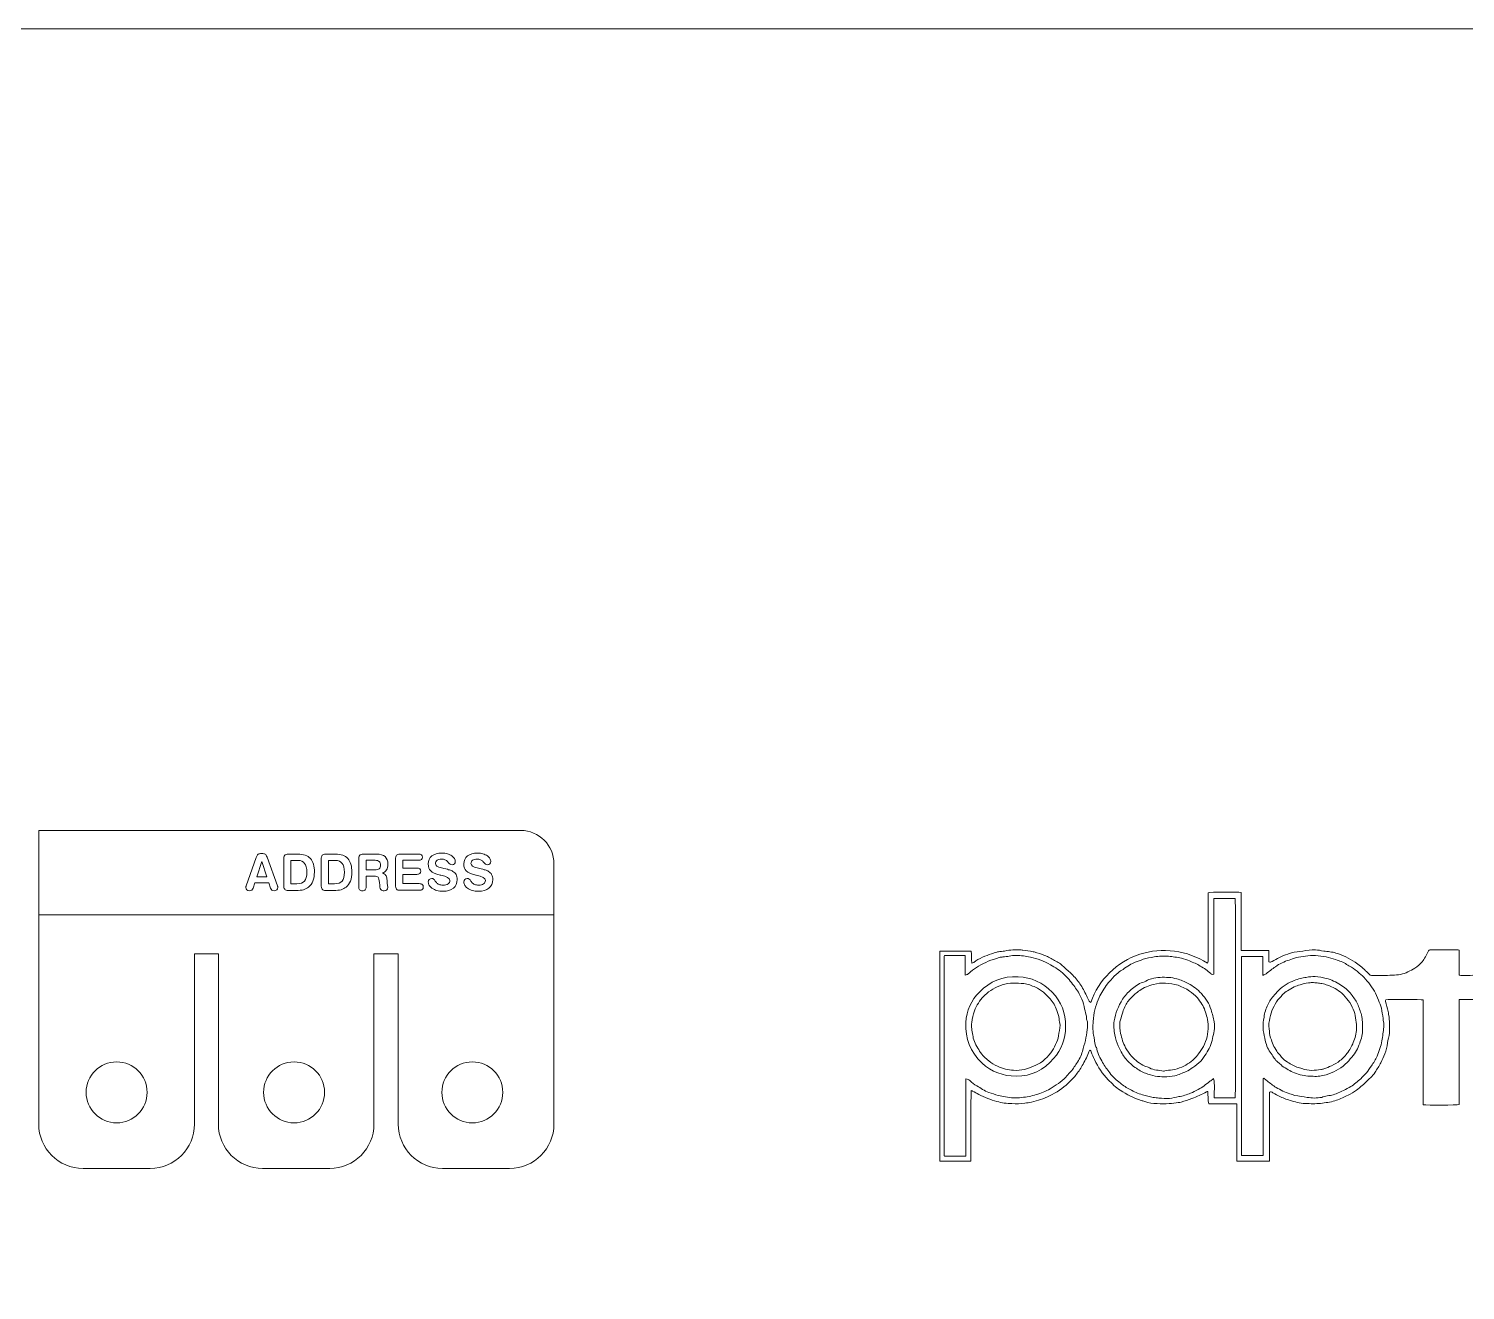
# Model space of a CAD drawing. Extents: x 727 to 1193, y 439 to 641.
# Drawn here: x 974.4 to 1089, y 540 to 640.6 of the extents above; entities that cross this region are included whole.
import ezdxf

# ---------------------------------------------------------------- set-up
doc = ezdxf.new("R2010")
doc.units = 0
doc.header["$MEASUREMENT"] = 0
doc.layers.add('Layer 1 copy', color=7, linetype='Continuous', lineweight=0)

msp = doc.modelspace()

# ---------------------------------------------------------------- linework, layer by layer
at = {"layer": 'Layer 1 copy', "color": 5, "lineweight": 0}
for points in [[(727.46, 439.41), (745.09, 439.41), (745.09, 454.41), (1174.83, 454.41), (1174.83, 439.41), (1192.54, 439.41), (1192.54, 618.5), (1170.33, 640.59), (749.22, 640.59), (727.46, 618.82)], [(993.02, 574.2), (992.62, 572.97), (993.42, 572.97)]]:
    msp.add_lwpolyline(points, close=True, dxfattribs=at)
at = {"layer": 'Layer 1 copy', "color": 7, "lineweight": 0}
msp.add_lwpolyline([(727.46, 439.41), (745.09, 439.41), (745.09, 454.41), (1174.83, 454.41), (1174.83, 439.41), (1192.54, 439.41), (1192.54, 618.5), (1170.33, 640.59), (749.22, 640.59), (727.46, 618.82)], close=True, dxfattribs=at)
for centre in [(981.45, 555.78), (995.6, 555.78), (1009.81, 555.78)]:
    msp.add_circle(centre, 2.43, dxfattribs=at)
at = {"layer": 'Layer 1 copy', "color": 5, "lineweight": 0}
for points, knots in [([(1013.66, 576.66), (1013.66, 576.66), (975.24, 576.66), (975.24, 576.66), (975.24, 576.66), (975.24, 569.94), (975.24, 569.94), (975.24, 569.94), (1016.32, 569.94), (1016.32, 569.94), (1016.32, 569.94), (1016.32, 574), (1016.32, 574), (1016.32, 575.47), (1015.13, 576.66), (1013.66, 576.66)], [0, 0, 0, 0, 1, 1, 1, 2, 2, 2, 3, 3, 3, 4, 4, 4, 5, 5, 5, 5]), ([(992.33, 572.06), (992.3, 571.99), (992.27, 571.94), (992.22, 571.9), (992.17, 571.87), (992.11, 571.85), (992.04, 571.85), (991.95, 571.85), (991.88, 571.87), (991.83, 571.92), (991.78, 571.97), (991.75, 572.03), (991.75, 572.11), (991.75, 572.14), (991.75, 572.16), (991.76, 572.19), (991.76, 572.21), (991.77, 572.24), (991.78, 572.26), (991.78, 572.26), (992.58, 574.51), (992.58, 574.51), (992.63, 574.64), (992.68, 574.73), (992.73, 574.76), (992.79, 574.8), (992.89, 574.82), (993.02, 574.82), (993.15, 574.82), (993.24, 574.8), (993.29, 574.77), (993.35, 574.73), (993.4, 574.65), (993.45, 574.52), (993.45, 574.52), (994.27, 572.26), (994.27, 572.26), (994.28, 572.24), (994.29, 572.21), (994.29, 572.19), (994.29, 572.16), (994.3, 572.14), (994.3, 572.11), (994.3, 572.03), (994.27, 571.97), (994.22, 571.92), (994.16, 571.87), (994.09, 571.85), (994.01, 571.85), (993.93, 571.85), (993.87, 571.87), (993.83, 571.9), (993.78, 571.94), (993.74, 571.99), (993.72, 572.06), (993.72, 572.06), (993.58, 572.48), (993.58, 572.48), (993.58, 572.48), (992.46, 572.48), (992.46, 572.48), (992.46, 572.48), (992.33, 572.06), (992.33, 572.06)], [0, 0, 0, 0, 1, 1, 1, 2, 2, 2, 3, 3, 3, 4, 4, 4, 5, 5, 5, 6, 6, 6, 7, 7, 7, 8, 8, 8, 9, 9, 9, 10, 10, 10, 11, 11, 11, 12, 12, 12, 13, 13, 13, 14, 14, 14, 15, 15, 15, 16, 16, 16, 17, 17, 17, 18, 18, 18, 19, 19, 19, 20, 20, 20, 21, 21, 21, 21]), ([(995.13, 571.88), (994.99, 571.88), (994.9, 571.92), (994.85, 571.98), (994.79, 572.04), (994.77, 572.16), (994.77, 572.34), (994.77, 572.34), (994.77, 574.33), (994.77, 574.33), (994.77, 574.5), (994.79, 574.62), (994.85, 574.68), (994.9, 574.75), (994.99, 574.78), (995.13, 574.78), (995.13, 574.78), (995.9, 574.78), (995.9, 574.78), (996.35, 574.78), (996.68, 574.66), (996.9, 574.42), (997.11, 574.18), (997.22, 573.82), (997.22, 573.33), (997.22, 573.07), (997.18, 572.83), (997.1, 572.63), (997.02, 572.43), (996.9, 572.26), (996.75, 572.14), (996.64, 572.05), (996.5, 571.98), (996.36, 571.94), (996.21, 571.9), (996, 571.88), (995.74, 571.88), (995.74, 571.88), (995.13, 571.88), (995.13, 571.88)], [0, 0, 0, 0, 1, 1, 1, 2, 2, 2, 3, 3, 3, 4, 4, 4, 5, 5, 5, 6, 6, 6, 7, 7, 7, 8, 8, 8, 9, 9, 9, 10, 10, 10, 11, 11, 11, 12, 12, 12, 13, 13, 13, 13]), ([(995.35, 574.27), (995.35, 574.27), (995.35, 572.41), (995.35, 572.41), (995.35, 572.41), (995.83, 572.41), (995.83, 572.41), (996.1, 572.41), (996.31, 572.48), (996.43, 572.62), (996.55, 572.77), (996.62, 573), (996.62, 573.33), (996.62, 573.65), (996.56, 573.89), (996.44, 574.04), (996.33, 574.19), (996.15, 574.27), (995.9, 574.27), (995.9, 574.27), (995.35, 574.27), (995.35, 574.27)], [0, 0, 0, 0, 1, 1, 1, 2, 2, 2, 3, 3, 3, 4, 4, 4, 5, 5, 5, 6, 6, 6, 7, 7, 7, 7]), ([(998.12, 571.88), (997.98, 571.88), (997.89, 571.92), (997.84, 571.98), (997.78, 572.04), (997.76, 572.16), (997.76, 572.34), (997.76, 572.34), (997.76, 574.33), (997.76, 574.33), (997.76, 574.5), (997.78, 574.62), (997.84, 574.68), (997.89, 574.75), (997.98, 574.78), (998.12, 574.78), (998.12, 574.78), (998.89, 574.78), (998.89, 574.78), (999.34, 574.78), (999.67, 574.66), (999.89, 574.42), (1000.1, 574.18), (1000.21, 573.82), (1000.21, 573.33), (1000.21, 573.07), (1000.17, 572.83), (1000.09, 572.63), (1000.01, 572.43), (999.9, 572.26), (999.74, 572.14), (999.63, 572.05), (999.49, 571.98), (999.35, 571.94), (999.2, 571.9), (998.99, 571.88), (998.73, 571.88), (998.73, 571.88), (998.12, 571.88), (998.12, 571.88)], [0, 0, 0, 0, 1, 1, 1, 2, 2, 2, 3, 3, 3, 4, 4, 4, 5, 5, 5, 6, 6, 6, 7, 7, 7, 8, 8, 8, 9, 9, 9, 10, 10, 10, 11, 11, 11, 12, 12, 12, 13, 13, 13, 13]), ([(998.34, 574.27), (998.34, 574.27), (998.34, 572.41), (998.34, 572.41), (998.34, 572.41), (998.82, 572.41), (998.82, 572.41), (999.1, 572.41), (999.3, 572.48), (999.42, 572.62), (999.54, 572.77), (999.61, 573), (999.61, 573.33), (999.61, 573.65), (999.55, 573.89), (999.43, 574.04), (999.32, 574.19), (999.14, 574.27), (998.89, 574.27), (998.89, 574.27), (998.34, 574.27), (998.34, 574.27)], [0, 0, 0, 0, 1, 1, 1, 2, 2, 2, 3, 3, 3, 4, 4, 4, 5, 5, 5, 6, 6, 6, 7, 7, 7, 7]), ([(1001.34, 572.17), (1001.34, 572.06), (1001.32, 571.98), (1001.27, 571.93), (1001.22, 571.88), (1001.15, 571.85), (1001.05, 571.85), (1000.95, 571.85), (1000.87, 571.88), (1000.82, 571.93), (1000.77, 571.98), (1000.75, 572.06), (1000.75, 572.17), (1000.75, 572.17), (1000.75, 574.33), (1000.75, 574.33), (1000.75, 574.5), (1000.77, 574.62), (1000.83, 574.68), (1000.88, 574.75), (1000.97, 574.78), (1001.11, 574.78), (1001.11, 574.78), (1002.15, 574.78), (1002.15, 574.78), (1002.47, 574.78), (1002.7, 574.71), (1002.85, 574.58), (1003.01, 574.44), (1003.08, 574.24), (1003.08, 573.96), (1003.08, 573.78), (1003.04, 573.63), (1002.97, 573.52), (1002.9, 573.4), (1002.79, 573.32), (1002.65, 573.27), (1002.76, 573.24), (1002.84, 573.18), (1002.9, 573.1), (1002.96, 573.02), (1002.99, 572.92), (1003, 572.79), (1003.01, 572.73), (1003.01, 572.66), (1003.01, 572.58), (1003.02, 572.49), (1003.02, 572.43), (1003.03, 572.4), (1003.03, 572.36), (1003.04, 572.32), (1003.06, 572.25), (1003.07, 572.19), (1003.08, 572.14), (1003.08, 572.11), (1003.08, 572.03), (1003.05, 571.97), (1003, 571.92), (1002.94, 571.87), (1002.87, 571.85), (1002.78, 571.85), (1002.66, 571.85), (1002.57, 571.88), (1002.51, 571.95), (1002.46, 572.02), (1002.42, 572.21), (1002.41, 572.5), (1002.39, 572.73), (1002.35, 572.88), (1002.29, 572.93), (1002.23, 572.98), (1002.13, 573.01), (1001.98, 573.01), (1001.98, 573.01), (1001.34, 573.01), (1001.34, 573.01), (1001.34, 573.01), (1001.34, 572.17), (1001.34, 572.17)], [0, 0, 0, 0, 1, 1, 1, 2, 2, 2, 3, 3, 3, 4, 4, 4, 5, 5, 5, 6, 6, 6, 7, 7, 7, 8, 8, 8, 9, 9, 9, 10, 10, 10, 11, 11, 11, 12, 12, 12, 13, 13, 13, 14, 14, 14, 15, 15, 15, 16, 16, 16, 17, 17, 17, 18, 18, 18, 19, 19, 19, 20, 20, 20, 21, 21, 21, 22, 22, 22, 23, 23, 23, 24, 24, 24, 25, 25, 25, 26, 26, 26, 26]), ([(1001.34, 574.28), (1001.34, 574.28), (1001.34, 573.52), (1001.34, 573.52), (1001.34, 573.52), (1002.04, 573.52), (1002.04, 573.52), (1002.2, 573.52), (1002.31, 573.54), (1002.38, 573.61), (1002.45, 573.67), (1002.49, 573.76), (1002.49, 573.9), (1002.49, 574.03), (1002.45, 574.12), (1002.38, 574.18), (1002.31, 574.25), (1002.21, 574.28), (1002.07, 574.28), (1002.07, 574.28), (1001.34, 574.28), (1001.34, 574.28)], [0, 0, 0, 0, 1, 1, 1, 2, 2, 2, 3, 3, 3, 4, 4, 4, 5, 5, 5, 6, 6, 6, 7, 7, 7, 7]), ([(1005.58, 572.42), (1005.69, 572.42), (1005.77, 572.39), (1005.82, 572.35), (1005.88, 572.3), (1005.9, 572.24), (1005.9, 572.15), (1005.9, 572.06), (1005.88, 572), (1005.82, 571.95), (1005.77, 571.91), (1005.69, 571.89), (1005.58, 571.89), (1005.58, 571.89), (1004.05, 571.89), (1004.05, 571.89), (1003.92, 571.89), (1003.82, 571.92), (1003.77, 571.98), (1003.72, 572.04), (1003.69, 572.16), (1003.69, 572.34), (1003.69, 572.34), (1003.69, 574.33), (1003.69, 574.33), (1003.69, 574.5), (1003.72, 574.62), (1003.77, 574.69), (1003.82, 574.75), (1003.92, 574.78), (1004.05, 574.78), (1004.05, 574.78), (1005.51, 574.78), (1005.51, 574.78), (1005.61, 574.78), (1005.69, 574.76), (1005.75, 574.72), (1005.8, 574.67), (1005.83, 574.61), (1005.83, 574.52), (1005.83, 574.44), (1005.8, 574.38), (1005.75, 574.34), (1005.69, 574.3), (1005.61, 574.28), (1005.51, 574.28), (1005.51, 574.28), (1004.28, 574.28), (1004.28, 574.28), (1004.28, 574.28), (1004.28, 573.66), (1004.28, 573.66), (1004.28, 573.66), (1005.38, 573.66), (1005.38, 573.66), (1005.49, 573.66), (1005.57, 573.64), (1005.62, 573.6), (1005.67, 573.56), (1005.7, 573.5), (1005.7, 573.41), (1005.7, 573.33), (1005.67, 573.27), (1005.62, 573.23), (1005.57, 573.19), (1005.49, 573.16), (1005.38, 573.16), (1005.38, 573.16), (1004.28, 573.16), (1004.28, 573.16), (1004.28, 573.16), (1004.28, 572.42), (1004.28, 572.42), (1004.28, 572.42), (1005.58, 572.42), (1005.58, 572.42)], [0, 0, 0, 0, 1, 1, 1, 2, 2, 2, 3, 3, 3, 4, 4, 4, 5, 5, 5, 6, 6, 6, 7, 7, 7, 8, 8, 8, 9, 9, 9, 10, 10, 10, 11, 11, 11, 12, 12, 12, 13, 13, 13, 14, 14, 14, 15, 15, 15, 16, 16, 16, 17, 17, 17, 18, 18, 18, 19, 19, 19, 20, 20, 20, 21, 21, 21, 22, 22, 22, 23, 23, 23, 24, 24, 24, 25, 25, 25, 25]), ([(1008.45, 574.19), (1008.45, 574.11), (1008.43, 574.05), (1008.38, 574), (1008.33, 573.95), (1008.27, 573.93), (1008.19, 573.93), (1008.08, 573.93), (1007.98, 573.99), (1007.89, 574.12), (1007.86, 574.15), (1007.84, 574.18), (1007.83, 574.19), (1007.78, 574.25), (1007.71, 574.3), (1007.63, 574.33), (1007.56, 574.36), (1007.46, 574.37), (1007.36, 574.37), (1007.2, 574.37), (1007.08, 574.34), (1007, 574.28), (1006.91, 574.22), (1006.87, 574.13), (1006.87, 574.02), (1006.87, 573.87), (1007.03, 573.75), (1007.36, 573.68), (1007.44, 573.66), (1007.51, 573.64), (1007.55, 573.63), (1007.76, 573.58), (1007.91, 573.54), (1008, 573.51), (1008.1, 573.48), (1008.18, 573.44), (1008.25, 573.4), (1008.37, 573.33), (1008.46, 573.25), (1008.52, 573.14), (1008.58, 573.03), (1008.6, 572.9), (1008.6, 572.74), (1008.6, 572.45), (1008.5, 572.22), (1008.3, 572.06), (1008.1, 571.89), (1007.82, 571.81), (1007.47, 571.81), (1007.28, 571.81), (1007.12, 571.83), (1006.99, 571.87), (1006.85, 571.91), (1006.72, 571.97), (1006.59, 572.06), (1006.5, 572.13), (1006.43, 572.2), (1006.38, 572.28), (1006.33, 572.37), (1006.3, 572.46), (1006.3, 572.54), (1006.3, 572.63), (1006.33, 572.7), (1006.38, 572.75), (1006.43, 572.81), (1006.49, 572.83), (1006.57, 572.83), (1006.68, 572.83), (1006.78, 572.77), (1006.86, 572.63), (1006.9, 572.58), (1006.93, 572.54), (1006.95, 572.51), (1007, 572.44), (1007.07, 572.39), (1007.16, 572.36), (1007.24, 572.32), (1007.34, 572.3), (1007.46, 572.3), (1007.65, 572.3), (1007.79, 572.34), (1007.88, 572.4), (1007.97, 572.46), (1008.02, 572.56), (1008.02, 572.68), (1008.02, 572.85), (1007.78, 572.99), (1007.29, 573.11), (1007.29, 573.11), (1007.25, 573.11), (1007.25, 573.11), (1006.88, 573.2), (1006.62, 573.31), (1006.49, 573.43), (1006.36, 573.56), (1006.29, 573.74), (1006.29, 573.99), (1006.29, 574.26), (1006.39, 574.47), (1006.58, 574.63), (1006.78, 574.78), (1007.04, 574.86), (1007.39, 574.86), (1007.55, 574.86), (1007.69, 574.84), (1007.82, 574.8), (1007.95, 574.76), (1008.07, 574.71), (1008.17, 574.63), (1008.26, 574.58), (1008.32, 574.51), (1008.38, 574.42), (1008.43, 574.34), (1008.45, 574.27), (1008.45, 574.19)], [0, 0, 0, 0, 1, 1, 1, 2, 2, 2, 3, 3, 3, 4, 4, 4, 5, 5, 5, 6, 6, 6, 7, 7, 7, 8, 8, 8, 9, 9, 9, 10, 10, 10, 11, 11, 11, 12, 12, 12, 13, 13, 13, 14, 14, 14, 15, 15, 15, 16, 16, 16, 17, 17, 17, 18, 18, 18, 19, 19, 19, 20, 20, 20, 21, 21, 21, 22, 22, 22, 23, 23, 23, 24, 24, 24, 25, 25, 25, 26, 26, 26, 27, 27, 27, 28, 28, 28, 29, 29, 29, 30, 30, 30, 31, 31, 31, 32, 32, 32, 33, 33, 33, 34, 34, 34, 35, 35, 35, 36, 36, 36, 37, 37, 37, 38, 38, 38, 38]), ([(1011.29, 574.19), (1011.29, 574.11), (1011.26, 574.05), (1011.21, 574), (1011.16, 573.95), (1011.1, 573.93), (1011.02, 573.93), (1010.92, 573.93), (1010.82, 573.99), (1010.72, 574.12), (1010.69, 574.15), (1010.67, 574.18), (1010.66, 574.19), (1010.61, 574.25), (1010.55, 574.3), (1010.47, 574.33), (1010.39, 574.36), (1010.3, 574.37), (1010.19, 574.37), (1010.04, 574.37), (1009.92, 574.34), (1009.83, 574.28), (1009.75, 574.22), (1009.7, 574.13), (1009.7, 574.02), (1009.7, 573.87), (1009.87, 573.75), (1010.2, 573.68), (1010.28, 573.66), (1010.34, 573.64), (1010.38, 573.63), (1010.59, 573.58), (1010.74, 573.54), (1010.84, 573.51), (1010.93, 573.48), (1011.02, 573.44), (1011.09, 573.4), (1011.21, 573.33), (1011.29, 573.25), (1011.35, 573.14), (1011.41, 573.03), (1011.44, 572.9), (1011.44, 572.74), (1011.44, 572.45), (1011.34, 572.22), (1011.13, 572.06), (1010.93, 571.89), (1010.66, 571.81), (1010.3, 571.81), (1010.12, 571.81), (1009.95, 571.83), (1009.82, 571.87), (1009.68, 571.91), (1009.55, 571.97), (1009.42, 572.06), (1009.33, 572.13), (1009.27, 572.2), (1009.21, 572.28), (1009.16, 572.37), (1009.14, 572.46), (1009.14, 572.54), (1009.14, 572.63), (1009.16, 572.7), (1009.21, 572.75), (1009.26, 572.81), (1009.33, 572.83), (1009.41, 572.83), (1009.51, 572.83), (1009.61, 572.77), (1009.7, 572.63), (1009.73, 572.58), (1009.76, 572.54), (1009.78, 572.51), (1009.84, 572.44), (1009.91, 572.39), (1009.99, 572.36), (1010.08, 572.32), (1010.18, 572.3), (1010.3, 572.3), (1010.48, 572.3), (1010.62, 572.34), (1010.71, 572.4), (1010.81, 572.46), (1010.85, 572.56), (1010.85, 572.68), (1010.85, 572.85), (1010.61, 572.99), (1010.12, 573.11), (1010.12, 573.11), (1010.08, 573.11), (1010.08, 573.11), (1009.71, 573.2), (1009.45, 573.31), (1009.32, 573.43), (1009.19, 573.56), (1009.13, 573.74), (1009.13, 573.99), (1009.13, 574.26), (1009.22, 574.47), (1009.42, 574.63), (1009.61, 574.78), (1009.88, 574.86), (1010.22, 574.86), (1010.38, 574.86), (1010.53, 574.84), (1010.66, 574.8), (1010.79, 574.76), (1010.9, 574.71), (1011.01, 574.63), (1011.09, 574.58), (1011.16, 574.51), (1011.21, 574.42), (1011.26, 574.34), (1011.29, 574.27), (1011.29, 574.19)], [0, 0, 0, 0, 1, 1, 1, 2, 2, 2, 3, 3, 3, 4, 4, 4, 5, 5, 5, 6, 6, 6, 7, 7, 7, 8, 8, 8, 9, 9, 9, 10, 10, 10, 11, 11, 11, 12, 12, 12, 13, 13, 13, 14, 14, 14, 15, 15, 15, 16, 16, 16, 17, 17, 17, 18, 18, 18, 19, 19, 19, 20, 20, 20, 21, 21, 21, 22, 22, 22, 23, 23, 23, 24, 24, 24, 25, 25, 25, 26, 26, 26, 27, 27, 27, 28, 28, 28, 29, 29, 29, 30, 30, 30, 31, 31, 31, 32, 32, 32, 33, 33, 33, 34, 34, 34, 35, 35, 35, 36, 36, 36, 37, 37, 37, 38, 38, 38, 38]), ([(1068.92, 565.2), (1068.75, 565.18), (1068.74, 565.18), (1068.68, 565.25), (1068.44, 565.49), (1068.14, 565.67), (1067.85, 565.85), (1067.58, 566.01), (1067.29, 566.14), (1067, 566.26), (1066.8, 566.35), (1066.58, 566.41), (1066.36, 566.47), (1066.19, 566.52), (1066, 566.55), (1065.82, 566.57), (1065.66, 566.6), (1065.49, 566.63), (1065.33, 566.63), (1064.94, 566.64), (1064.55, 566.65), (1064.17, 566.58), (1063.88, 566.53), (1063.58, 566.49), (1063.3, 566.39), (1063.09, 566.31), (1062.87, 566.24), (1062.66, 566.15), (1062.51, 566.09), (1062.36, 566.01), (1062.22, 565.93), (1062.04, 565.82), (1061.86, 565.7), (1061.69, 565.58), (1061.56, 565.5), (1061.41, 565.42), (1061.3, 565.31), (1061.11, 565.11), (1060.87, 564.96), (1060.71, 564.73), (1060.63, 564.62), (1060.53, 564.54), (1060.46, 564.43), (1060.32, 564.25), (1060.2, 564.07), (1060.08, 563.88), (1059.97, 563.7), (1059.86, 563.53), (1059.78, 563.34), (1059.67, 563.1), (1059.58, 562.84), (1059.51, 562.58), (1059.44, 562.29), (1059.33, 562), (1059.35, 561.69), (1059.35, 561.67), (1059.35, 561.65), (1059.34, 561.63), (1059.27, 561.2), (1059.28, 560.77), (1059.34, 560.34), (1059.36, 560.22), (1059.41, 560.1), (1059.41, 559.99), (1059.41, 559.8), (1059.47, 559.64), (1059.51, 559.47), (1059.53, 559.38), (1059.6, 559.31), (1059.61, 559.23), (1059.68, 558.84), (1059.87, 558.5), (1060.06, 558.17), (1060.22, 557.88), (1060.43, 557.61), (1060.63, 557.34), (1060.75, 557.17), (1060.89, 557.02), (1061.04, 556.88), (1061.17, 556.75), (1061.34, 556.65), (1061.48, 556.52), (1061.71, 556.3), (1061.99, 556.16), (1062.26, 556.01), (1062.57, 555.83), (1062.89, 555.69), (1063.24, 555.59), (1063.52, 555.5), (1063.81, 555.43), (1064.1, 555.38), (1064.25, 555.36), (1064.4, 555.33), (1064.55, 555.32), (1064.83, 555.31), (1065.11, 555.28), (1065.39, 555.3), (1065.64, 555.32), (1065.88, 555.4), (1066.13, 555.44), (1066.46, 555.48), (1066.77, 555.6), (1067.08, 555.71), (1067.28, 555.79), (1067.47, 555.92), (1067.68, 556.01), (1068.03, 556.17), (1068.31, 556.43), (1068.62, 556.66), (1068.7, 556.73), (1068.79, 556.79), (1068.91, 556.88), (1068.94, 556.74), (1068.97, 556.65), (1068.97, 556.55), (1068.98, 556.23), (1068.97, 555.91), (1068.97, 555.59), (1068.97, 555.51), (1068.97, 555.43), (1068.97, 555.34), (1069.55, 555.34), (1070.09, 555.34), (1070.63, 555.34), (1070.68, 555.53), (1070.68, 571.07), (1070.63, 571.23), (1070.07, 571.23), (1069.5, 571.23), (1068.93, 571.23), (1068.93, 570.54), (1068.93, 569.87), (1068.93, 569.21), (1068.93, 568.54), (1068.93, 567.87), (1068.93, 567.2), (1068.92, 566.53), (1068.94, 565.86), (1068.92, 565.2)], [0, 0, 0, 0, 1, 1, 1, 2, 2, 2, 3, 3, 3, 4, 4, 4, 5, 5, 5, 6, 6, 6, 7, 7, 7, 8, 8, 8, 9, 9, 9, 10, 10, 10, 11, 11, 11, 12, 12, 12, 13, 13, 13, 14, 14, 14, 15, 15, 15, 16, 16, 16, 17, 17, 17, 18, 18, 18, 19, 19, 19, 20, 20, 20, 21, 21, 21, 22, 22, 22, 23, 23, 23, 24, 24, 24, 25, 25, 25, 26, 26, 26, 27, 27, 27, 28, 28, 28, 29, 29, 29, 30, 30, 30, 31, 31, 31, 32, 32, 32, 33, 33, 33, 34, 34, 34, 35, 35, 35, 36, 36, 36, 37, 37, 37, 38, 38, 38, 39, 39, 39, 40, 40, 40, 41, 41, 41, 42, 42, 42, 43, 43, 43, 44, 44, 44, 45, 45, 45, 46, 46, 46, 46]), ([(1011.28, 569.94), (1011.28, 569.94), (1003.9, 569.94), (1003.9, 569.94), (1003.9, 569.94), (1001.97, 569.94), (1001.97, 569.94), (1001.97, 569.94), (989.56, 569.94), (989.56, 569.94), (989.56, 569.94), (987.66, 569.94), (987.66, 569.94), (987.66, 569.94), (982.03, 569.94), (982.03, 569.94), (982.03, 569.94), (975.24, 569.94), (975.24, 569.94), (975.24, 569.94), (975.24, 553.25), (975.24, 553.25), (975.24, 551.3), (976.82, 549.72), (978.77, 549.72), (978.77, 549.72), (984.12, 549.72), (984.12, 549.72), (986.08, 549.72), (987.66, 551.3), (987.66, 553.25), (987.66, 553.25), (987.66, 566.83), (987.66, 566.83), (987.66, 566.83), (989.56, 566.83), (989.56, 566.83), (989.56, 566.83), (989.56, 553.25), (989.56, 553.25), (989.56, 551.3), (991.14, 549.72), (993.09, 549.72), (993.09, 549.72), (998.44, 549.72), (998.44, 549.72), (1000.39, 549.72), (1001.97, 551.3), (1001.97, 553.25), (1001.97, 553.25), (1001.97, 566.83), (1001.97, 566.83), (1001.97, 566.83), (1003.9, 566.83), (1003.9, 566.83), (1003.9, 566.83), (1003.9, 553.25), (1003.9, 553.25), (1003.9, 551.3), (1005.48, 549.72), (1007.43, 549.72), (1007.43, 549.72), (1012.78, 549.72), (1012.78, 549.72), (1014.74, 549.72), (1016.32, 551.3), (1016.32, 553.25), (1016.32, 553.25), (1016.32, 569.94), (1016.32, 569.94), (1016.32, 569.94), (1011.28, 569.94), (1011.28, 569.94)], [0, 0, 0, 0, 1, 1, 1, 2, 2, 2, 3, 3, 3, 4, 4, 4, 5, 5, 5, 6, 6, 6, 7, 7, 7, 8, 8, 8, 9, 9, 9, 10, 10, 10, 11, 11, 11, 12, 12, 12, 13, 13, 13, 14, 14, 14, 15, 15, 15, 16, 16, 16, 17, 17, 17, 18, 18, 18, 19, 19, 19, 20, 20, 20, 21, 21, 21, 22, 22, 22, 23, 23, 23, 24, 24, 24, 24]), ([(1049.16, 556.85), (1049.31, 556.85), (1049.39, 556.78), (1049.47, 556.72), (1049.66, 556.57), (1049.83, 556.4), (1050.04, 556.29), (1050.35, 556.12), (1050.64, 555.9), (1050.98, 555.78), (1051.23, 555.7), (1051.49, 555.61), (1051.74, 555.54), (1051.93, 555.48), (1052.13, 555.46), (1052.33, 555.42), (1052.54, 555.39), (1052.74, 555.35), (1052.95, 555.34), (1053.17, 555.32), (1053.39, 555.35), (1053.61, 555.37), (1054.01, 555.41), (1054.39, 555.48), (1054.77, 555.6), (1055.15, 555.71), (1055.52, 555.86), (1055.87, 556.06), (1056.33, 556.32), (1056.76, 556.62), (1057.13, 557), (1057.25, 557.12), (1057.33, 557.26), (1057.45, 557.36), (1057.68, 557.57), (1057.82, 557.85), (1057.99, 558.09), (1058.19, 558.38), (1058.36, 558.7), (1058.45, 559.05), (1058.53, 559.34), (1058.63, 559.62), (1058.69, 559.91), (1058.76, 560.19), (1058.81, 560.49), (1058.84, 560.78), (1058.86, 560.96), (1058.85, 561.14), (1058.85, 561.32), (1058.85, 561.38), (1058.86, 561.44), (1058.84, 561.48), (1058.77, 561.57), (1058.79, 561.67), (1058.78, 561.77), (1058.78, 561.83), (1058.77, 561.89), (1058.76, 561.94), (1058.7, 562.17), (1058.62, 562.39), (1058.59, 562.62), (1058.55, 562.9), (1058.42, 563.16), (1058.31, 563.41), (1058.17, 563.73), (1057.97, 564.02), (1057.76, 564.3), (1057.52, 564.62), (1057.28, 564.93), (1056.98, 565.2), (1056.65, 565.5), (1056.28, 565.74), (1055.9, 565.96), (1055.4, 566.24), (1054.87, 566.44), (1054.31, 566.55), (1053.93, 566.63), (1053.56, 566.7), (1053.17, 566.69), (1052.98, 566.68), (1052.8, 566.7), (1052.61, 566.64), (1052.46, 566.6), (1052.29, 566.6), (1052.12, 566.58), (1052.02, 566.57), (1051.91, 566.56), (1051.81, 566.53), (1051.52, 566.43), (1051.23, 566.34), (1050.95, 566.23), (1050.69, 566.12), (1050.42, 566), (1050.18, 565.85), (1049.95, 565.71), (1049.72, 565.58), (1049.54, 565.38), (1049.47, 565.31), (1049.4, 565.26), (1049.32, 565.21), (1049.27, 565.18), (1049.21, 565.16), (1049.11, 565.12), (1049.11, 565.66), (1049.11, 566.17), (1049.11, 566.68), (1048.54, 566.68), (1048, 566.68), (1047.45, 566.68), (1047.44, 566.65), (1047.43, 566.63), (1047.43, 566.61), (1047.43, 561.36), (1047.43, 556.1), (1047.43, 550.85), (1047.43, 550.81), (1047.44, 550.77), (1047.44, 550.73), (1047.44, 550.72), (1047.45, 550.71), (1047.45, 550.71), (1047.45, 550.7), (1047.46, 550.7), (1047.47, 550.7), (1048.03, 550.7), (1048.59, 550.7), (1049.16, 550.7), (1049.16, 552.75), (1049.16, 554.79), (1049.16, 556.85)], [0, 0, 0, 0, 1, 1, 1, 2, 2, 2, 3, 3, 3, 4, 4, 4, 5, 5, 5, 6, 6, 6, 7, 7, 7, 8, 8, 8, 9, 9, 9, 10, 10, 10, 11, 11, 11, 12, 12, 12, 13, 13, 13, 14, 14, 14, 15, 15, 15, 16, 16, 16, 17, 17, 17, 18, 18, 18, 19, 19, 19, 20, 20, 20, 21, 21, 21, 22, 22, 22, 23, 23, 23, 24, 24, 24, 25, 25, 25, 26, 26, 26, 27, 27, 27, 28, 28, 28, 29, 29, 29, 30, 30, 30, 31, 31, 31, 32, 32, 32, 33, 33, 33, 34, 34, 34, 35, 35, 35, 36, 36, 36, 37, 37, 37, 38, 38, 38, 39, 39, 39, 40, 40, 40, 41, 41, 41, 42, 42, 42, 43, 43, 43, 43]), ([(1072.86, 556.88), (1072.88, 556.88), (1072.89, 556.89), (1072.91, 556.9), (1073, 556.83), (1073.09, 556.77), (1073.18, 556.7), (1073.42, 556.52), (1073.64, 556.32), (1073.89, 556.17), (1074.25, 555.98), (1074.6, 555.77), (1075, 555.66), (1075.14, 555.63), (1075.26, 555.57), (1075.4, 555.54), (1075.72, 555.48), (1076.05, 555.44), (1076.38, 555.38), (1076.76, 555.31), (1077.14, 555.31), (1077.53, 555.38), (1077.6, 555.4), (1077.66, 555.43), (1077.73, 555.44), (1078.06, 555.52), (1078.39, 555.55), (1078.69, 555.67), (1079.09, 555.83), (1079.48, 556.02), (1079.85, 556.24), (1080.13, 556.42), (1080.39, 556.65), (1080.64, 556.87), (1080.97, 557.17), (1081.25, 557.51), (1081.49, 557.89), (1081.66, 558.14), (1081.84, 558.39), (1081.95, 558.67), (1082.1, 559.07), (1082.26, 559.47), (1082.34, 559.89), (1082.4, 560.26), (1082.44, 560.62), (1082.49, 560.99), (1082.52, 561.22), (1082.44, 561.45), (1082.42, 561.68), (1082.39, 561.95), (1082.35, 562.22), (1082.29, 562.48), (1082.23, 562.7), (1082.14, 562.92), (1082.06, 563.13), (1081.97, 563.38), (1081.87, 563.62), (1081.73, 563.85), (1081.45, 564.3), (1081.14, 564.73), (1080.75, 565.09), (1080.67, 565.17), (1080.57, 565.23), (1080.49, 565.31), (1080.31, 565.48), (1080.13, 565.65), (1079.9, 565.76), (1079.76, 565.82), (1079.64, 565.89), (1079.52, 565.98), (1079.25, 566.16), (1078.95, 566.27), (1078.64, 566.37), (1078.39, 566.46), (1078.13, 566.53), (1077.88, 566.58), (1077.6, 566.63), (1077.33, 566.66), (1077.05, 566.69), (1076.78, 566.71), (1076.51, 566.69), (1076.23, 566.64), (1075.99, 566.59), (1075.75, 566.58), (1075.51, 566.53), (1075.31, 566.48), (1075.12, 566.4), (1074.93, 566.33), (1074.55, 566.21), (1074.18, 566.03), (1073.84, 565.8), (1073.59, 565.63), (1073.35, 565.43), (1073.1, 565.24), (1073.04, 565.19), (1072.96, 565.17), (1072.85, 565.11), (1072.85, 565.64), (1072.85, 566.13), (1072.85, 566.62), (1072.27, 566.62), (1071.7, 566.62), (1071.13, 566.62), (1071.13, 561.32), (1071.13, 556.04), (1071.13, 550.75), (1071.71, 550.75), (1072.27, 550.75), (1072.86, 550.75), (1072.86, 552.8), (1072.86, 554.84), (1072.86, 556.88)], [0, 0, 0, 0, 1, 1, 1, 2, 2, 2, 3, 3, 3, 4, 4, 4, 5, 5, 5, 6, 6, 6, 7, 7, 7, 8, 8, 8, 9, 9, 9, 10, 10, 10, 11, 11, 11, 12, 12, 12, 13, 13, 13, 14, 14, 14, 15, 15, 15, 16, 16, 16, 17, 17, 17, 18, 18, 18, 19, 19, 19, 20, 20, 20, 21, 21, 21, 22, 22, 22, 23, 23, 23, 24, 24, 24, 25, 25, 25, 26, 26, 26, 27, 27, 27, 28, 28, 28, 29, 29, 29, 30, 30, 30, 31, 31, 31, 32, 32, 32, 33, 33, 33, 34, 34, 34, 35, 35, 35, 36, 36, 36, 37, 37, 37, 37]), ([(1057.11, 561.04), (1057.13, 560.03), (1056.78, 559.18), (1056.16, 558.47), (1055.38, 557.56), (1054.38, 557.07), (1053.17, 557.07), (1052.12, 557.07), (1051.2, 557.42), (1050.45, 558.12), (1049.52, 558.99), (1049.1, 560.08), (1049.16, 561.35), (1049.21, 562.3), (1049.59, 563.12), (1050.24, 563.78), (1051.07, 564.63), (1052.12, 565.07), (1053.33, 565), (1054.38, 564.95), (1055.31, 564.54), (1056.04, 563.77), (1056.77, 563), (1057.13, 562.08), (1057.11, 561.04)], [0, 0, 0, 0, 1, 1, 1, 2, 2, 2, 3, 3, 3, 4, 4, 4, 5, 5, 5, 6, 6, 6, 7, 7, 7, 8, 8, 8, 8]), ([(1064.98, 557.01), (1064.74, 557.03), (1064.49, 557.03), (1064.26, 557.08), (1064, 557.13), (1063.74, 557.21), (1063.49, 557.3), (1063.18, 557.41), (1062.92, 557.59), (1062.66, 557.76), (1062.49, 557.87), (1062.35, 558.04), (1062.19, 558.17), (1061.95, 558.37), (1061.78, 558.62), (1061.62, 558.87), (1061.5, 559.07), (1061.41, 559.28), (1061.3, 559.49), (1061.17, 559.76), (1061.11, 560.07), (1061.05, 560.36), (1060.97, 560.73), (1060.93, 561.11), (1060.99, 561.47), (1061.1, 562.09), (1061.3, 562.67), (1061.66, 563.2), (1061.85, 563.49), (1062.07, 563.75), (1062.34, 563.97), (1062.62, 564.2), (1062.9, 564.45), (1063.27, 564.55), (1063.44, 564.6), (1063.6, 564.7), (1063.76, 564.77), (1063.82, 564.8), (1063.9, 564.82), (1063.97, 564.84), (1064.41, 564.96), (1064.87, 564.97), (1065.33, 564.94), (1065.55, 564.93), (1065.76, 564.88), (1065.97, 564.83), (1066.3, 564.75), (1066.59, 564.61), (1066.89, 564.46), (1067.29, 564.26), (1067.64, 563.99), (1067.94, 563.66), (1068.28, 563.28), (1068.57, 562.86), (1068.71, 562.36), (1068.8, 562.04), (1068.9, 561.73), (1068.96, 561.41), (1069, 561.17), (1068.99, 560.93), (1068.96, 560.69), (1068.94, 560.48), (1068.87, 560.28), (1068.83, 560.07), (1068.74, 559.63), (1068.57, 559.23), (1068.32, 558.86), (1068.19, 558.66), (1068.06, 558.44), (1067.89, 558.27), (1067.7, 558.08), (1067.47, 557.92), (1067.26, 557.76), (1067.09, 557.64), (1066.92, 557.52), (1066.73, 557.44), (1066.43, 557.33), (1066.15, 557.17), (1065.82, 557.11), (1065.54, 557.06), (1065.26, 557.02), (1064.98, 557.01)], [0, 0, 0, 0, 1, 1, 1, 2, 2, 2, 3, 3, 3, 4, 4, 4, 5, 5, 5, 6, 6, 6, 7, 7, 7, 8, 8, 8, 9, 9, 9, 10, 10, 10, 11, 11, 11, 12, 12, 12, 13, 13, 13, 14, 14, 14, 15, 15, 15, 16, 16, 16, 17, 17, 17, 18, 18, 18, 19, 19, 19, 20, 20, 20, 21, 21, 21, 22, 22, 22, 23, 23, 23, 24, 24, 24, 25, 25, 25, 26, 26, 26, 27, 27, 27, 27]), ([(1076.85, 557.07), (1076.77, 557.07), (1076.68, 557.06), (1076.59, 557.07), (1076.17, 557.09), (1075.76, 557.18), (1075.36, 557.34), (1075.01, 557.47), (1074.7, 557.67), (1074.39, 557.88), (1074.3, 557.95), (1074.23, 558.06), (1074.13, 558.12), (1073.88, 558.28), (1073.73, 558.53), (1073.57, 558.76), (1073.36, 559.05), (1073.18, 559.37), (1073.08, 559.72), (1073.01, 559.98), (1072.98, 560.24), (1072.91, 560.49), (1072.82, 560.78), (1072.87, 561.06), (1072.86, 561.35), (1072.86, 561.45), (1072.9, 561.54), (1072.91, 561.64), (1072.97, 561.99), (1073.02, 562.34), (1073.18, 562.65), (1073.32, 562.93), (1073.45, 563.22), (1073.68, 563.45), (1073.82, 563.59), (1073.93, 563.76), (1074.08, 563.89), (1074.27, 564.07), (1074.47, 564.25), (1074.69, 564.39), (1074.9, 564.52), (1075.13, 564.61), (1075.35, 564.7), (1075.65, 564.84), (1075.98, 564.88), (1076.3, 564.95), (1076.54, 565.01), (1076.77, 565.01), (1077.01, 565.01), (1077.31, 564.99), (1077.6, 564.93), (1077.89, 564.86), (1078.31, 564.77), (1078.67, 564.58), (1079.02, 564.36), (1079.35, 564.16), (1079.65, 563.93), (1079.89, 563.6), (1080.07, 563.36), (1080.25, 563.12), (1080.38, 562.84), (1080.51, 562.55), (1080.62, 562.26), (1080.7, 561.95), (1080.79, 561.58), (1080.79, 561.2), (1080.79, 560.83), (1080.8, 560.43), (1080.69, 560.06), (1080.56, 559.69), (1080.42, 559.29), (1080.22, 558.92), (1079.94, 558.59), (1079.77, 558.4), (1079.61, 558.19), (1079.41, 558.02), (1078.96, 557.63), (1078.45, 557.35), (1077.88, 557.19), (1077.55, 557.1), (1077.2, 557.01), (1076.85, 557.07)], [0, 0, 0, 0, 1, 1, 1, 2, 2, 2, 3, 3, 3, 4, 4, 4, 5, 5, 5, 6, 6, 6, 7, 7, 7, 8, 8, 8, 9, 9, 9, 10, 10, 10, 11, 11, 11, 12, 12, 12, 13, 13, 13, 14, 14, 14, 15, 15, 15, 16, 16, 16, 17, 17, 17, 18, 18, 18, 19, 19, 19, 20, 20, 20, 21, 21, 21, 22, 22, 22, 23, 23, 23, 24, 24, 24, 25, 25, 25, 26, 26, 26, 27, 27, 27, 27]), ([(1056.67, 561.15), (1056.64, 561.31), (1056.6, 561.47), (1056.6, 561.64), (1056.59, 561.88), (1056.48, 562.1), (1056.41, 562.32), (1056.31, 562.66), (1056.11, 562.97), (1055.88, 563.24), (1055.55, 563.62), (1055.17, 563.95), (1054.71, 564.16), (1054.41, 564.3), (1054.11, 564.41), (1053.79, 564.45), (1053.51, 564.48), (1053.22, 564.48), (1052.93, 564.49), (1052.63, 564.5), (1052.34, 564.45), (1052.05, 564.35), (1051.53, 564.17), (1051.06, 563.92), (1050.67, 563.53), (1050.64, 563.5), (1050.62, 563.47), (1050.59, 563.44), (1050.26, 563.11), (1050.01, 562.72), (1049.85, 562.28), (1049.74, 561.98), (1049.68, 561.67), (1049.63, 561.36), (1049.57, 561.02), (1049.66, 560.69), (1049.71, 560.35), (1049.72, 560.27), (1049.74, 560.18), (1049.75, 560.1), (1049.84, 559.72), (1050.06, 559.4), (1050.26, 559.07), (1050.36, 558.9), (1050.49, 558.75), (1050.62, 558.61), (1050.73, 558.49), (1050.86, 558.4), (1050.98, 558.29), (1051.19, 558.11), (1051.44, 557.98), (1051.69, 557.86), (1052.09, 557.67), (1052.53, 557.57), (1052.97, 557.54), (1053.26, 557.52), (1053.55, 557.56), (1053.84, 557.61), (1054.06, 557.65), (1054.27, 557.74), (1054.47, 557.83), (1055.07, 558.05), (1055.57, 558.42), (1055.93, 558.94), (1056.22, 559.36), (1056.47, 559.79), (1056.55, 560.3), (1056.59, 560.58), (1056.65, 560.86), (1056.67, 561.15)], [0, 0, 0, 0, 1, 1, 1, 2, 2, 2, 3, 3, 3, 4, 4, 4, 5, 5, 5, 6, 6, 6, 7, 7, 7, 8, 8, 8, 9, 9, 9, 10, 10, 10, 11, 11, 11, 12, 12, 12, 13, 13, 13, 14, 14, 14, 15, 15, 15, 16, 16, 16, 17, 17, 17, 18, 18, 18, 19, 19, 19, 20, 20, 20, 21, 21, 21, 22, 22, 22, 23, 23, 23, 23]), ([(1068.49, 561.05), (1068.46, 561.29), (1068.45, 561.53), (1068.39, 561.75), (1068.29, 562.12), (1068.19, 562.49), (1067.98, 562.82), (1067.86, 562.99), (1067.74, 563.17), (1067.61, 563.33), (1067.44, 563.55), (1067.21, 563.7), (1066.99, 563.86), (1066.41, 564.26), (1065.77, 564.46), (1065.08, 564.49), (1064.76, 564.5), (1064.45, 564.47), (1064.13, 564.39), (1063.73, 564.29), (1063.36, 564.13), (1063.02, 563.9), (1062.76, 563.74), (1062.55, 563.53), (1062.34, 563.32), (1062.13, 563.12), (1061.97, 562.87), (1061.84, 562.61), (1061.65, 562.23), (1061.57, 561.81), (1061.45, 561.41), (1061.44, 561.39), (1061.44, 561.37), (1061.44, 561.35), (1061.46, 561.06), (1061.41, 560.77), (1061.49, 560.47), (1061.6, 560.09), (1061.7, 559.7), (1061.9, 559.34), (1062.04, 559.1), (1062.18, 558.87), (1062.37, 558.66), (1062.68, 558.34), (1063.01, 558.07), (1063.42, 557.88), (1063.54, 557.83), (1063.68, 557.8), (1063.8, 557.73), (1064.15, 557.54), (1064.54, 557.55), (1064.92, 557.48), (1064.95, 557.47), (1064.98, 557.48), (1065.02, 557.49), (1065.22, 557.52), (1065.43, 557.56), (1065.64, 557.58), (1065.9, 557.61), (1066.14, 557.69), (1066.38, 557.8), (1066.8, 558), (1067.21, 558.24), (1067.52, 558.6), (1067.58, 558.67), (1067.64, 558.74), (1067.69, 558.82), (1067.83, 559.02), (1067.99, 559.22), (1068.1, 559.44), (1068.36, 559.94), (1068.48, 560.48), (1068.49, 561.05)], [0, 0, 0, 0, 1, 1, 1, 2, 2, 2, 3, 3, 3, 4, 4, 4, 5, 5, 5, 6, 6, 6, 7, 7, 7, 8, 8, 8, 9, 9, 9, 10, 10, 10, 11, 11, 11, 12, 12, 12, 13, 13, 13, 14, 14, 14, 15, 15, 15, 16, 16, 16, 17, 17, 17, 18, 18, 18, 19, 19, 19, 20, 20, 20, 21, 21, 21, 22, 22, 22, 23, 23, 23, 24, 24, 24, 24]), ([(1076.73, 557.53), (1077, 557.55), (1077.23, 557.57), (1077.46, 557.59), (1077.55, 557.6), (1077.63, 557.63), (1077.71, 557.66), (1077.91, 557.74), (1078.12, 557.8), (1078.31, 557.9), (1078.55, 558.02), (1078.79, 558.14), (1078.99, 558.31), (1079.21, 558.51), (1079.43, 558.72), (1079.62, 558.97), (1079.82, 559.26), (1079.98, 559.55), (1080.1, 559.88), (1080.23, 560.24), (1080.32, 560.62), (1080.32, 561), (1080.32, 561.24), (1080.26, 561.49), (1080.24, 561.73), (1080.22, 561.97), (1080.13, 562.18), (1080.05, 562.4), (1079.94, 562.64), (1079.83, 562.89), (1079.65, 563.1), (1079.48, 563.29), (1079.33, 563.51), (1079.13, 563.68), (1078.8, 563.96), (1078.42, 564.18), (1078, 564.33), (1077.86, 564.38), (1077.7, 564.42), (1077.55, 564.45), (1077.42, 564.47), (1077.3, 564.48), (1077.17, 564.5), (1077.04, 564.51), (1076.91, 564.54), (1076.78, 564.54), (1076.68, 564.54), (1076.57, 564.5), (1076.47, 564.5), (1076.24, 564.48), (1076.02, 564.43), (1075.81, 564.36), (1075.66, 564.3), (1075.49, 564.26), (1075.35, 564.19), (1075.16, 564.1), (1074.98, 563.99), (1074.8, 563.88), (1074.67, 563.79), (1074.53, 563.71), (1074.42, 563.59), (1074.34, 563.49), (1074.27, 563.37), (1074.17, 563.29), (1073.97, 563.11), (1073.86, 562.88), (1073.73, 562.65), (1073.6, 562.41), (1073.52, 562.16), (1073.45, 561.9), (1073.38, 561.63), (1073.32, 561.37), (1073.32, 561.09), (1073.32, 560.96), (1073.36, 560.83), (1073.36, 560.7), (1073.36, 560.44), (1073.44, 560.2), (1073.52, 559.96), (1073.62, 559.6), (1073.81, 559.27), (1074.02, 558.96), (1074.07, 558.87), (1074.17, 558.82), (1074.22, 558.74), (1074.35, 558.54), (1074.52, 558.38), (1074.71, 558.26), (1074.98, 558.08), (1075.25, 557.9), (1075.56, 557.8), (1075.69, 557.75), (1075.83, 557.74), (1075.95, 557.68), (1076.21, 557.57), (1076.49, 557.57), (1076.73, 557.53)], [0, 0, 0, 0, 1, 1, 1, 2, 2, 2, 3, 3, 3, 4, 4, 4, 5, 5, 5, 6, 6, 6, 7, 7, 7, 8, 8, 8, 9, 9, 9, 10, 10, 10, 11, 11, 11, 12, 12, 12, 13, 13, 13, 14, 14, 14, 15, 15, 15, 16, 16, 16, 17, 17, 17, 18, 18, 18, 19, 19, 19, 20, 20, 20, 21, 21, 21, 22, 22, 22, 23, 23, 23, 24, 24, 24, 25, 25, 25, 26, 26, 26, 27, 27, 27, 28, 28, 28, 29, 29, 29, 30, 30, 30, 31, 31, 31, 32, 32, 32, 32])]:
    msp.add_open_spline(points, degree=3, knots=knots, dxfattribs=at)
at = {"layer": 'Layer 1 copy', "color": 1, "lineweight": 0}
msp.add_open_spline([(1047.09, 567.03), (1047.93, 567.03), (1048.75, 567.03), (1049.59, 567.03), (1049.66, 566.73), (1049.59, 566.42), (1049.63, 566.09), (1049.7, 566.11), (1049.76, 566.11), (1049.79, 566.14), (1050, 566.31), (1050.24, 566.44), (1050.49, 566.55), (1050.72, 566.66), (1050.97, 566.74), (1051.21, 566.83), (1051.35, 566.87), (1051.49, 566.92), (1051.62, 566.96), (1051.67, 566.97), (1051.71, 566.98), (1051.76, 566.99), (1051.92, 567.01), (1052.09, 567.02), (1052.25, 567.05), (1052.69, 567.15), (1053.14, 567.15), (1053.58, 567.14), (1053.62, 567.14), (1053.66, 567.12), (1053.7, 567.12), (1053.97, 567.08), (1054.25, 567.04), (1054.52, 566.99), (1054.63, 566.97), (1054.72, 566.93), (1054.83, 566.9), (1055.12, 566.83), (1055.4, 566.73), (1055.66, 566.61), (1055.93, 566.48), (1056.16, 566.31), (1056.43, 566.19), (1056.7, 566.06), (1056.89, 565.85), (1057.11, 565.66), (1057.33, 565.45), (1057.57, 565.26), (1057.78, 565.03), (1058.01, 564.77), (1058.22, 564.5), (1058.4, 564.21), (1058.59, 563.91), (1058.73, 563.58), (1058.89, 563.26), (1058.93, 563.19), (1058.94, 563.11), (1058.98, 563.04), (1059, 563), (1059.06, 562.98), (1059.12, 562.94), (1059.43, 563.88), (1059.94, 564.65), (1060.62, 565.31), (1061.31, 565.98), (1062.1, 566.5), (1063.02, 566.79), (1063.92, 567.08), (1064.85, 567.16), (1065.8, 567.04), (1066.75, 566.92), (1067.61, 566.58), (1068.43, 566.08), (1068.45, 566.14), (1068.47, 566.19), (1068.47, 566.23), (1068.47, 566.41), (1068.47, 566.59), (1068.47, 566.77), (1068.47, 568.34), (1068.47, 569.9), (1068.47, 571.47), (1068.47, 571.55), (1068.47, 571.63), (1068.47, 571.7), (1068.62, 571.76), (1070.88, 571.77), (1071.11, 571.72), (1071.11, 570.19), (1071.11, 568.66), (1071.11, 567.1), (1071.85, 567.09), (1072.57, 567.11), (1073.31, 567.09), (1073.31, 566.78), (1073.31, 566.48), (1073.31, 566.19), (1073.42, 566.14), (1073.49, 566.16), (1073.57, 566.21), (1073.97, 566.44), (1074.36, 566.68), (1074.82, 566.79), (1074.92, 566.82), (1075.02, 566.86), (1075.12, 566.9), (1075.41, 567.01), (1075.72, 567), (1076.02, 567.05), (1076.35, 567.11), (1076.69, 567.14), (1077.03, 567.14), (1077.25, 567.14), (1077.47, 567.08), (1077.69, 567.05), (1077.86, 567.03), (1078.02, 567.02), (1078.19, 566.99), (1078.35, 566.96), (1078.52, 566.94), (1078.67, 566.88), (1078.94, 566.79), (1079.21, 566.7), (1079.46, 566.58), (1079.72, 566.46), (1079.96, 566.31), (1080.2, 566.15), (1080.49, 565.95), (1080.78, 565.74), (1081.03, 565.48), (1081.13, 565.39), (1081.22, 565.3), (1081.31, 565.2), (1081.36, 565.14), (1081.43, 565.11), (1081.51, 565.11), (1082.07, 565.11), (1082.63, 565.09), (1083.18, 565.12), (1083.6, 565.14), (1084.03, 565.19), (1084.41, 565.39), (1084.59, 565.49), (1084.79, 565.56), (1084.96, 565.68), (1085.17, 565.82), (1085.37, 565.98), (1085.54, 566.19), (1085.74, 566.44), (1085.87, 566.73), (1086.02, 567.01), (1086.06, 567.09), (1086.11, 567.15), (1086.21, 567.15), (1086.93, 567.14), (1087.66, 567.14), (1088.38, 567.14), (1088.41, 567.14), (1088.43, 567.14), (1088.48, 567.13), (1088.48, 566.46), (1088.48, 565.8), (1088.48, 565.13), (1088.54, 565.12), (1088.58, 565.11), (1088.62, 565.11), (1088.87, 565.11), (1089.12, 565.1), (1089.37, 565.11), (1089.64, 565.12), (1089.91, 565.14), (1090.18, 565.18), (1090.46, 565.21), (1090.73, 565.31), (1090.99, 565.43), (1091.27, 565.55), (1091.52, 565.7), (1091.77, 565.89), (1092.14, 566.18), (1092.35, 566.58), (1092.55, 566.99), (1092.6, 567.1), (1092.66, 567.15), (1092.77, 567.15), (1093.46, 567.14), (1094.15, 567.14), (1094.84, 567.14), (1094.89, 567.14), (1094.95, 567.13), (1095.01, 567.13), (1095.01, 563.05), (1095.01, 558.98), (1095.01, 554.92), (1094.86, 554.87), (1092.47, 554.85), (1092.16, 554.9), (1092.16, 554.96), (1092.15, 555.03), (1092.15, 555.11), (1092.15, 557.61), (1092.15, 560.11), (1092.15, 562.62), (1092.15, 562.8), (1092.15, 562.99), (1092.15, 563.18), (1090.92, 563.18), (1089.72, 563.18), (1088.49, 563.18), (1088.49, 560.38), (1088.49, 557.6), (1088.49, 554.81), (1088.33, 554.76), (1085.95, 554.75), (1085.63, 554.79), (1085.63, 557.58), (1085.63, 560.36), (1085.63, 563.15), (1085.48, 563.2), (1082.91, 563.21), (1082.64, 563.17), (1082.64, 563.12), (1082.62, 563.07), (1082.63, 563.02), (1082.7, 562.76), (1082.77, 562.5), (1082.83, 562.24), (1082.85, 562.16), (1082.85, 562.08), (1082.87, 562), (1082.96, 561.5), (1082.96, 561), (1082.93, 560.5), (1082.91, 560.24), (1082.81, 559.98), (1082.79, 559.72), (1082.77, 559.41), (1082.66, 559.13), (1082.56, 558.84), (1082.48, 558.6), (1082.37, 558.37), (1082.24, 558.14), (1082.1, 557.88), (1081.95, 557.63), (1081.79, 557.38), (1081.69, 557.23), (1081.56, 557.09), (1081.43, 556.95), (1081.22, 556.74), (1080.99, 556.55), (1080.77, 556.34), (1080.62, 556.2), (1080.46, 556.07), (1080.3, 555.95), (1080.09, 555.8), (1079.87, 555.67), (1079.63, 555.56), (1079.33, 555.41), (1079.03, 555.26), (1078.71, 555.15), (1078.35, 555.03), (1077.98, 554.97), (1077.6, 554.92), (1077.2, 554.86), (1076.79, 554.88), (1076.39, 554.88), (1075.96, 554.89), (1075.53, 554.98), (1075.12, 555.1), (1074.82, 555.19), (1074.53, 555.3), (1074.25, 555.42), (1074.04, 555.51), (1073.84, 555.63), (1073.64, 555.75), (1073.56, 555.81), (1073.48, 555.83), (1073.37, 555.8), (1073.37, 553.96), (1073.37, 552.13), (1073.37, 550.29), (1072.5, 550.29), (1071.64, 550.29), (1070.77, 550.29), (1070.77, 551.82), (1070.77, 553.33), (1070.77, 554.87), (1070.01, 554.87), (1069.28, 554.87), (1068.53, 554.87), (1068.44, 555.2), (1068.48, 555.53), (1068.46, 555.86), (1068.41, 555.85), (1068.37, 555.85), (1068.34, 555.83), (1067.98, 555.6), (1067.57, 555.45), (1067.18, 555.28), (1066.91, 555.16), (1066.62, 555.09), (1066.34, 555), (1066.27, 554.97), (1066.18, 554.97), (1066.1, 554.96), (1065.86, 554.93), (1065.62, 554.89), (1065.37, 554.88), (1065.05, 554.87), (1064.73, 554.86), (1064.41, 554.88), (1064.08, 554.91), (1063.74, 554.93), (1063.42, 555.05), (1063.32, 555.08), (1063.23, 555.11), (1063.14, 555.14), (1062.54, 555.32), (1061.99, 555.61), (1061.47, 555.95), (1061.1, 556.17), (1060.81, 556.49), (1060.51, 556.79), (1060.05, 557.25), (1059.7, 557.8), (1059.42, 558.39), (1059.32, 558.6), (1059.23, 558.81), (1059.14, 559.02), (1059.13, 559.06), (1059.1, 559.1), (1059.08, 559.14), (1059.06, 559.13), (1059.04, 559.13), (1059.02, 559.12), (1058.99, 559.05), (1058.95, 558.99), (1058.93, 558.93), (1058.8, 558.57), (1058.63, 558.24), (1058.44, 557.91), (1058.29, 557.63), (1058.09, 557.38), (1057.9, 557.13), (1057.74, 556.9), (1057.51, 556.72), (1057.32, 556.52), (1056.89, 556.09), (1056.38, 555.77), (1055.84, 555.5), (1055.37, 555.27), (1054.88, 555.12), (1054.39, 554.99), (1054.22, 554.94), (1054.04, 554.97), (1053.87, 554.93), (1053.52, 554.84), (1053.17, 554.88), (1052.82, 554.88), (1052.42, 554.89), (1052.03, 554.95), (1051.64, 555.05), (1051.13, 555.18), (1050.66, 555.4), (1050.19, 555.62), (1050.02, 555.7), (1049.87, 555.8), (1049.7, 555.88), (1049.67, 555.9), (1049.64, 555.91), (1049.58, 555.93), (1049.57, 555.65), (1049.58, 555.38), (1049.57, 555.12), (1049.57, 554.85), (1049.57, 554.58), (1049.57, 554.32), (1049.57, 554.05), (1049.57, 553.78), (1049.57, 553.51), (1049.57, 553.24), (1049.57, 552.98), (1049.57, 552.71), (1049.57, 552.44), (1049.57, 552.17), (1049.57, 551.91), (1049.57, 551.64), (1049.57, 551.37), (1049.57, 551.1), (1049.57, 550.84), (1049.57, 550.57), (1049.57, 550.29), (1048.74, 550.29), (1047.92, 550.29), (1047.09, 550.29), (1047.09, 555.87), (1047.09, 561.44), (1047.09, 567.03)], degree=3, knots=[0, 0, 0, 0, 1, 1, 1, 2, 2, 2, 3, 3, 3, 4, 4, 4, 5, 5, 5, 6, 6, 6, 7, 7, 7, 8, 8, 8, 9, 9, 9, 10, 10, 10, 11, 11, 11, 12, 12, 12, 13, 13, 13, 14, 14, 14, 15, 15, 15, 16, 16, 16, 17, 17, 17, 18, 18, 18, 19, 19, 19, 20, 20, 20, 21, 21, 21, 22, 22, 22, 23, 23, 23, 24, 24, 24, 25, 25, 25, 26, 26, 26, 27, 27, 27, 28, 28, 28, 29, 29, 29, 30, 30, 30, 31, 31, 31, 32, 32, 32, 33, 33, 33, 34, 34, 34, 35, 35, 35, 36, 36, 36, 37, 37, 37, 38, 38, 38, 39, 39, 39, 40, 40, 40, 41, 41, 41, 42, 42, 42, 43, 43, 43, 44, 44, 44, 45, 45, 45, 46, 46, 46, 47, 47, 47, 48, 48, 48, 49, 49, 49, 50, 50, 50, 51, 51, 51, 52, 52, 52, 53, 53, 53, 54, 54, 54, 55, 55, 55, 56, 56, 56, 57, 57, 57, 58, 58, 58, 59, 59, 59, 60, 60, 60, 61, 61, 61, 62, 62, 62, 63, 63, 63, 64, 64, 64, 65, 65, 65, 66, 66, 66, 67, 67, 67, 68, 68, 68, 69, 69, 69, 70, 70, 70, 71, 71, 71, 72, 72, 72, 73, 73, 73, 74, 74, 74, 75, 75, 75, 76, 76, 76, 77, 77, 77, 78, 78, 78, 79, 79, 79, 80, 80, 80, 81, 81, 81, 82, 82, 82, 83, 83, 83, 84, 84, 84, 85, 85, 85, 86, 86, 86, 87, 87, 87, 88, 88, 88, 89, 89, 89, 90, 90, 90, 91, 91, 91, 92, 92, 92, 93, 93, 93, 94, 94, 94, 95, 95, 95, 96, 96, 96, 97, 97, 97, 98, 98, 98, 99, 99, 99, 100, 100, 100, 101, 101, 101, 102, 102, 102, 103, 103, 103, 104, 104, 104, 105, 105, 105, 106, 106, 106, 107, 107, 107, 108, 108, 108, 109, 109, 109, 110, 110, 110, 111, 111, 111, 112, 112, 112, 113, 113, 113, 114, 114, 114, 115, 115, 115, 116, 116, 116, 117, 117, 117, 118, 118, 118, 119, 119, 119, 120, 120, 120, 121, 121, 121, 122, 122, 122, 123, 123, 123, 124, 124, 124, 125, 125, 125, 126, 126, 126, 127, 127, 127, 128, 128, 128, 129, 129, 129, 130, 130, 130, 131, 131, 131, 132, 132, 132, 132], dxfattribs=at)

doc.saveas('drawing.dxf')
